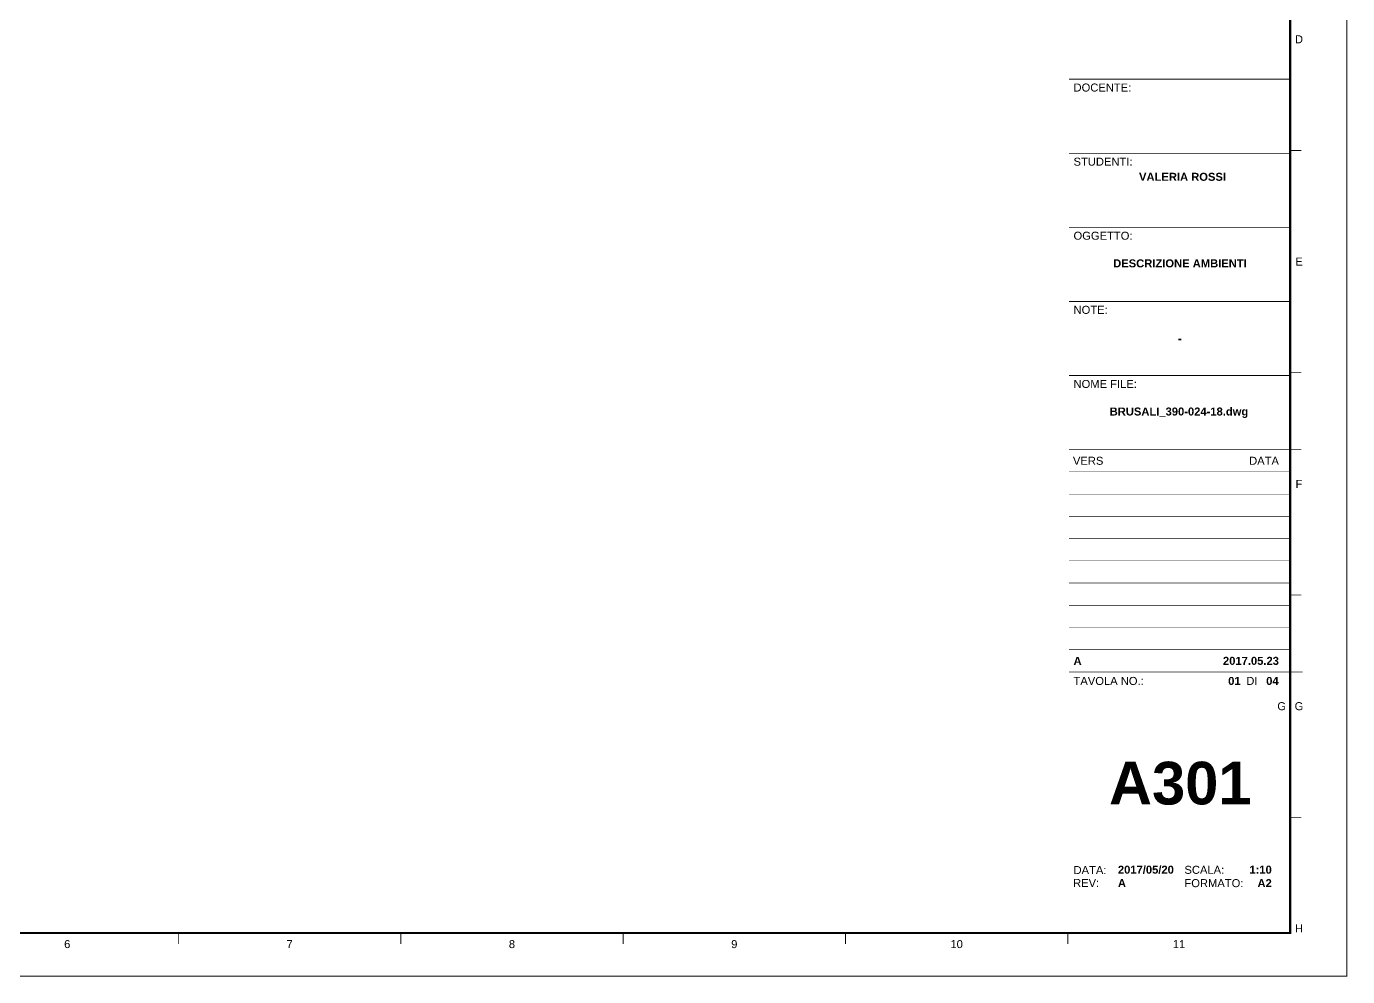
# Paper-space layout 'A2' of a CAD drawing. Header units: inches, sheet in millimetres. Extents: x 0 to 594, y 0 to 420.
# Drawn here: x 297 to 594.1, y 0 to 213.7 of the extents above; entities that cross this region are included whole.
import ezdxf
from ezdxf.enums import TextEntityAlignment as Align

# ---------------------------------------------------------------- set-up
doc = ezdxf.new("R2010")
doc.units = ezdxf.units.IN
doc.header["$MEASUREMENT"] = 0
doc.layers.add('G-ANNO-NPLT', color=210, linetype='Continuous', plot=False)
doc.layers.add('G-ANNO-TEXT', color=3, linetype='Continuous')
doc.layers.add('G-ANNO-TTLB', color=3, linetype='Continuous')
doc.styles.add('ARIAL', font='arial.ttf')
doc.styles.add('ARIAL-BOLD', font='arialbd.ttf')

# ---------------------------------------------------------------- blocks, each defined once
blk = doc.blocks.new('BLOCK_TITLE')
at = {"layer": 'G-ANNO-TTLB'}
for points, const_width in [([(0, 183.33), (-50, 183.33)], 0.18), ([(0, 166.67), (-50, 166.67)], 0.18), ([(-50, 166.67), (0, 166.67)], 0.18), ([(-50, 150), (0, 150)], 0.18), ([(-50, 150), (0, 150)], 0.18), ([(-50, 150), (0, 150)], 0.18), ([(-50, 150), (0, 150)], 0.18), ([(-50, 133.33), (0, 133.33)], 0.18), ([(-50, 116.67), (0, 116.67)], 0.18), ([(-50, 116.67), (0, 116.67)], 0.18), ([(-50, 100), (0, 100)], 0.18), ([(-50, 95), (0, 95)], 0.12), ([(-50, 90), (0, 90)], 0.12), ([(-50, 85), (0, 85)], 0.12), ([(-50, 80), (0, 80)], 0.12), ([(-50, 75), (0, 75)], 0.12), ([(-50, 70), (0, 70)], 0.12), ([(-50, 65), (0, 65)], 0.12), ([(-50, 60), (0, 60)], 0.12), ([(-50, 55), (0, 55)], 0.12), ([(-50, 50), (0, 50)], 0.18), ([(-50, 50), (0, 50)], 0.18)]:
    blk.add_lwpolyline(points, dxfattribs=dict(at, const_width=const_width))
at = {"layer": 'G-ANNO-TTLB', "const_width": 0.18, "flags": 128}
blk.add_lwpolyline([(2.5, 50), (0, 50)], dxfattribs=at)
blk.add_lwpolyline([(2.5, 50), (0, 50)], dxfattribs=at)
at = {"layer": 'G-ANNO-TEXT', "style": 'ARIAL'}
for s, p in [('DOCENTE:', (-49, 182.35)), ('STUDENTI:', (-49, 165.68)), ('OGGETTO:', (-49, 149.02)), ('NOTE:', (-49, 132.35)), ('NOME FILE:', (-49, 115.68)), ('TAVOLA NO.:', (-49, 48.88))]:
    blk.add_text(s, height=1.8, dxfattribs=at).set_placement(p, align=Align.TOP_LEFT)
for s, p in [('VERS', (-49.13, 97.5)), ('DI', (-10.14, 47.99)), ('DATA:', (-49, 5.44)), ('SCALA:', (-24.06, 5.5)), ('REV:', (-49.1, 2.54)), ('FORMATO:', (-24.06, 2.5))]:
    blk.add_text(s, height=1.8, dxfattribs=at).set_placement(p, align=Align.MIDDLE_LEFT)
at = {"layer": 'G-ANNO-TEXT'}
for s, style, p in [('DATA', 'ARIAL', (-2.81, 97.5)), ('A2', 'ARIAL-BOLD', (-4.42, 2.5))]:
    blk.add_text(s, height=1.8, dxfattribs=dict(at, style=style)).set_placement(p, align=Align.MIDDLE_RIGHT)
at = {"layer": 'G-ANNO-TEXT', "style": 'ARIAL-BOLD'}
for tag, p, height in [('PROJECT_TITLE_001', (-45.15, 223.22), 3.6), ('STUDENTS_001', (-31.49, 166.52), 1.8), ('STUDENTS_002', (-31.64, 163.5), 1.8), ('STUDENTS_003', (-31.64, 160.48), 1.8), ('DRAWING_TITLE_001', (-35.28, 141.47), 1.8), ('NOTES_001', (-25.53, 124.1), 1.8), ('FILENAME_001', (-39.98, 108.2), 1.8)]:
    blk.add_attdef(tag, p, '', height=height, dxfattribs=at)
at = {"layer": 'G-ANNO-TEXT', "style": 'ARIAL-BOLD', "flags": 2}
for tag, p in [('CLASS_001', (-38.63, 195.31)), ('CLASS_002', (-34.79, 192.29)), ('PROFESSOR_001', (-36.3, 174.1))]:
    blk.add_attdef(tag, p, '', height=1.8, dxfattribs=at)
at = {"layer": 'G-ANNO-TEXT', "style": 'ARIAL-BOLD'}
for tag, p in [('VERSION_9', (-49, 92.5)), ('VERSION_8', (-49, 87.5)), ('VERSION_7', (-49, 82.5)), ('VERSION_6', (-49, 77.5)), ('VERSION_5', (-49, 72.5)), ('VERSION_4', (-49, 67.5)), ('VERSION_3', (-49, 62.5)), ('VERSION_2', (-49, 57.5)), ('VERSION_1', (-49, 52.5)), ('SHEET_TOTAL', (-5.68, 47.98)), ('DATE', (-39.01, 5.53)), ('REV', (-39.01, 2.51))]:
    blk.add_attdef(tag, text='', height=1.8, dxfattribs=at).set_placement(p, align=Align.MIDDLE_LEFT)
for tag, p in [('DATA_9', (-2.81, 92.5)), ('DATA_8', (-2.81, 87.5)), ('DATA_7', (-2.81, 82.5)), ('DATA_6', (-2.81, 77.5)), ('DATA_5', (-2.81, 72.5)), ('DATA_4', (-2.81, 67.5)), ('DATA_3', (-2.81, 62.5)), ('DATA_2', (-2.81, 57.5)), ('DATA_1', (-2.81, 52.5)), ('SHEET_COPY', (-11.42, 47.98)), ('SCALE', (-4.42, 5.53))]:
    blk.add_attdef(tag, text='', height=1.8, dxfattribs=at).set_placement(p, align=Align.MIDDLE_RIGHT)
blk.add_attdef('SHEET', text='', height=9.6, dxfattribs=at).set_placement((-25, 25), align=Align.MIDDLE_CENTER)

psp = doc.layouts.new('A2')

# ---------------------------------------------------------------- linework, layer by layer
at = {"layer": 'G-ANNO-NPLT', "const_width": 0.18}
for points in [[(593.91, 0.18), (593.91, 419.99)], [(594, 0.09), (0, 0.09)]]:
    psp.add_lwpolyline(points, dxfattribs=at)
at = {"layer": 'G-ANNO-TTLB', "const_width": 0.18, "flags": 128}
for points in [[(331.18, 9.8), (331.18, 7.3)], [(381.18, 9.8), (381.18, 7.3)], [(431.18, 9.8), (431.18, 7.3)], [(481.18, 9.8), (481.18, 7.3)], [(531.18, 9.8), (531.18, 7.3)]]:
    psp.add_lwpolyline(points, dxfattribs=at)

# ---------------------------------------------------------------- block references
ref = psp.add_blockref('BLOCK_TITLE', (581.46, 18.52))
ref.add_attrib('SHEET_COPY', '01', dxfattribs={"layer": 'G-ANNO-TEXT', "height": 1.8, "style": 'ARIAL-BOLD'}).set_placement((570.03, 66.5), align=Align.MIDDLE_RIGHT)
ref.add_attrib('SHEET_TOTAL', '04', dxfattribs={"layer": 'G-ANNO-TEXT', "height": 1.8, "style": 'ARIAL-BOLD'}).set_placement((575.78, 66.5), align=Align.MIDDLE_LEFT)
ref.add_attrib('SCALE', '1:10', dxfattribs={"layer": 'G-ANNO-TEXT', "height": 1.8, "style": 'ARIAL-BOLD'}).set_placement((577.04, 24.05), align=Align.MIDDLE_RIGHT)
ref.add_attrib('REV', 'A', dxfattribs={"layer": 'G-ANNO-TEXT', "height": 1.8, "style": 'ARIAL-BOLD'}).set_placement((542.44, 21.03), align=Align.MIDDLE_LEFT)
ref.add_attrib('DATE', '2017/05/20', dxfattribs={"layer": 'G-ANNO-TEXT', "height": 1.8, "style": 'ARIAL-BOLD'}).set_placement((542.44, 24.05), align=Align.MIDDLE_LEFT)
ref.add_attrib('SHEET', 'A301', dxfattribs={"layer": 'G-ANNO-TEXT', "height": 9.6, "style": 'ARIAL-BOLD'}).set_placement((556.46, 43.52), align=Align.MIDDLE_CENTER)
ref.add_attrib('DATA_1', '2017.05.23', dxfattribs={"layer": 'G-ANNO-TEXT', "height": 1.8, "style": 'ARIAL-BOLD'}).set_placement((578.65, 71.02), align=Align.MIDDLE_RIGHT)
ref.add_attrib('VERSION_1', 'A', dxfattribs={"layer": 'G-ANNO-TEXT', "height": 1.8, "style": 'ARIAL-BOLD'}).set_placement((532.46, 71.02), align=Align.MIDDLE_LEFT)
ref.add_attrib('FILENAME_001', 'BRUSALI_390-024-18.dwg', (540.59, 126.2), dxfattribs={"layer": 'G-ANNO-TEXT', "height": 1.8, "style": 'ARIAL-BOLD'})
ref.add_attrib('NOTES_001', '-', (555.93, 142.62), dxfattribs={"layer": 'G-ANNO-TEXT', "height": 1.8, "style": 'ARIAL-BOLD'})
ref.add_attrib('DRAWING_TITLE_001', 'DESCRIZIONE AMBIENTI', (541.38, 159.52), dxfattribs={"layer": 'G-ANNO-TEXT', "height": 1.8, "style": 'ARIAL-BOLD'})
ref.add_attrib('STUDENTS_001', 'VALERIA ROSSI', (547.19, 178.99), dxfattribs={"layer": 'G-ANNO-TEXT', "height": 1.8, "style": 'ARIAL-BOLD'})

# ---------------------------------------------------------------- texts
at = {"layer": 'G-ANNO-TEXT', "style": 'ARIAL'}
for s, p in [('H', (583.16, 10.82)), ('6', (306.18, 7.31)), ('7', (356.18, 7.31)), ('8', (406.18, 7.31)), ('9', (456.18, 7.31)), ('10', (506.18, 7.31)), ('11', (556.18, 7.31))]:
    psp.add_text(s, height=1.8, dxfattribs=at).set_placement(p, align=Align.MIDDLE_CENTER)

# ---------------------------------------------------------------- next in the draw order: linework, layer by layer
at = {"layer": 'G-ANNO-TTLB', "const_width": 0.5, "flags": 128}
psp.add_lwpolyline([(25.18, 409.82), (25.18, 9.8), (581.18, 9.8), (581.18, 409.82)], close=True, dxfattribs=at)
at = {"layer": 'G-ANNO-TTLB', "const_width": 0.18, "flags": 128}
for points in [[(583.68, 185.82), (581.18, 185.82)], [(583.68, 135.82), (581.18, 135.82)], [(583.68, 118.52), (581.18, 118.52)], [(583.68, 85.82), (581.18, 85.82)], [(583.68, 35.82), (581.18, 35.82)]]:
    psp.add_lwpolyline(points, dxfattribs=at)

# ---------------------------------------------------------------- next in the draw order: texts
at = {"layer": 'G-ANNO-TEXT', "style": 'ARIAL'}
for s, p in [('D', (583.16, 210.82)), ('E', (583.16, 160.82)), ('F', (583.16, 110.82)), ('G', (579.26, 60.82)), ('G', (583.16, 60.82))]:
    psp.add_text(s, height=1.8, dxfattribs=at).set_placement(p, align=Align.MIDDLE_CENTER)

doc.saveas('drawing.dxf')
